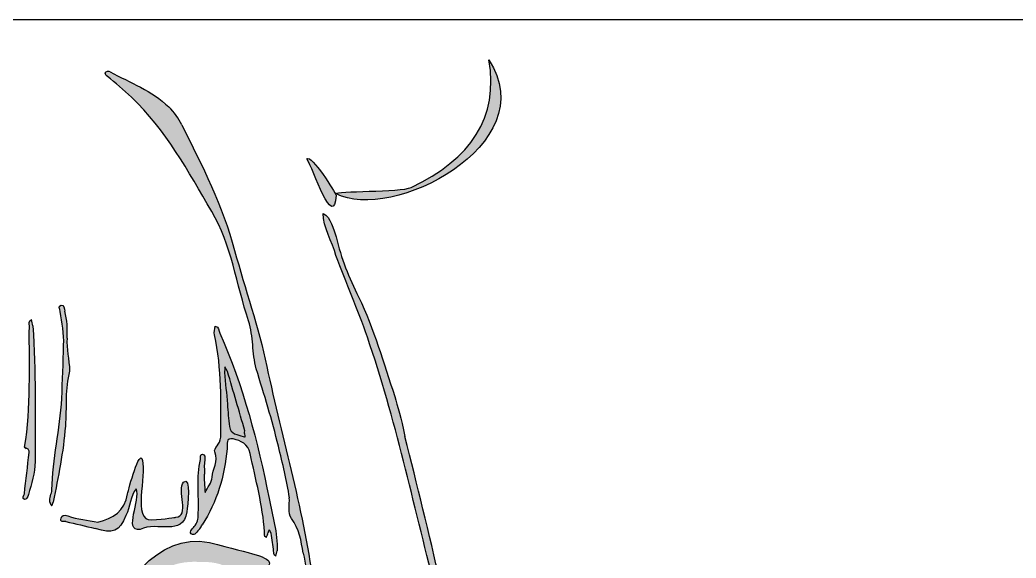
# Model space of a CAD drawing. Extents: x 0 to 482, y -61 to 277.
# Drawn here: x 372.8 to 424.8, y 248.9 to 277 of the extents above; entities that cross this region are included whole.
import ezdxf

# ---------------------------------------------------------------- set-up
doc = ezdxf.new("R2010")
doc.units = 0
doc.layers.add('weight - ina 2', color=7, linetype='CONTINUOUS', lineweight=25, true_color=0x000000)

msp = doc.modelspace()

# ---------------------------------------------------------------- hatches: boundary and pattern name
at = {"layer": 'weight - ina 2', "true_color": 0x0000ff}
h = msp.add_hatch(color=5, dxfattribs=at)
edge = h.paths.add_edge_path()
edge.add_spline(control_points=[(397.29239210666657, 274.8928356431566), (400.1796744533333, 270.43197249649), (392.1532202666666, 266.3716571898232), (389.31719850666656, 267.89397740315667)], knot_values=[0, 0, 0, 0, 1, 1, 1, 1], degree=3, periodic=0)
edge.add_spline(control_points=[(389.31719850666656, 267.89397740315667), (389.24328789333333, 268.05491180315664), (392.68847615999994, 267.96788801649), (393.2380373333333, 268.22180673649)], knot_values=[0, 0, 0, 0, 1, 1, 1, 1], degree=3, periodic=0)
edge.add_spline(control_points=[(393.2380373333333, 268.22180673649), (396.35062783999996, 269.70597953648996), (397.82049536, 271.8732294564899), (397.29239210666657, 274.8928356431566)], knot_values=[0, 0, 0, 0, 1, 1, 1, 1], degree=3, periodic=0)
h = msp.add_hatch(color=5, dxfattribs=at)
edge = h.paths.add_edge_path()
edge.add_spline(control_points=[(385.70034688, 258.8792667898233), (386.5002504533333, 254.98823062982333), (387.69235711999994, 251.1794498298233), (388.15489450666666, 247.21807937648998)], knot_values=[0, 0, 0, 0, 1, 1, 1, 1], degree=3, periodic=0)
edge.add_arc((442.8849351792217, 255.22785489139594), 55.313053213673875, 188.32616409664723, 189.78544867699335)
edge.add_spline(control_points=[(388.3766263466666, 245.82689089648997), (388.3921237333334, 245.72079340315662), (388.41119744, 245.5932379898233), (388.29437098666665, 245.51217473648995)], knot_values=[0, 0, 0, 0, 1, 1, 1, 1], degree=3, periodic=0)
edge.add_arc((389.65326779273596, 246.18604149984992), 1.5168048471397355, 195.69855298746828, 206.3764690633737, ccw=False)
edge.add_arc((1408.604137589961, 427.06467825637765), 1036.390140377522, 189.88597193226678, 190.0742095259803, ccw=False)
edge.add_spline(control_points=[(387.60294912, 249.12902636315664), (387.4920831999999, 249.76322710982328), (387.38836992, 250.3890831098233), (386.9890141866666, 250.93864428315663)], knot_values=[0, 0, 0, 0, 1, 1, 1, 1], degree=3, periodic=0)
edge.add_spline(control_points=[(386.9890141866666, 250.93864428315663), (386.76966656, 251.2402472698233), (386.8924535466667, 251.65033196315665), (386.87337984, 252.01511660315663)], knot_values=[0, 0, 0, 0, 1, 1, 1, 1], degree=3, periodic=0)
edge.add_line((386.87337984, 252.01511660315663), (386.87457194666666, 252.01511660315663))
edge.add_spline(control_points=[(386.87457194666666, 252.01511660315663), (386.7505928533333, 252.92588609648996), (386.51813205333326, 253.81400556315663), (386.30355285333326, 254.70808556315666)], knot_values=[0, 0, 0, 0, 1, 1, 1, 1], degree=3, periodic=0)
edge.add_spline(control_points=[(386.30355285333326, 254.70808556315666), (385.97572352, 256.0754319098233), (385.54894933333327, 257.4117834831567), (385.14959359999995, 258.7576719098233)], knot_values=[0, 0, 0, 0, 1, 1, 1, 1], degree=3, periodic=0)
edge.add_spline(control_points=[(385.14959359999995, 258.7576719098233), (384.9123643733333, 259.55757548315665), (385.01607765333335, 260.4385423098233), (384.74546943999997, 261.24917484315665)], knot_values=[0, 0, 0, 0, 1, 1, 1, 1], degree=3, periodic=0)
edge.add_spline(control_points=[(384.74546943999997, 261.24917484315665), (384.11007658666665, 263.16131393648993), (383.85854208, 265.21889004315665), (382.82260138666663, 266.97367105648993)], knot_values=[0, 0, 0, 0, 1, 1, 1, 1], degree=3, periodic=0)
edge.add_spline(control_points=[(382.82260138666663, 266.97367105648993), (381.58638677333323, 269.06820246982335), (380.4288512, 271.2378366031566), (378.62638591999996, 272.94016492315666)], knot_values=[0, 0, 0, 0, 1, 1, 1, 1], degree=3, periodic=0)
edge.add_arc((358.8621751581638, 251.39985642360207), 29.23369489637361, 47.46220645033368, 50.70902710961618)
edge.add_spline(control_points=[(377.37467391999996, 274.0249819898233), (377.29003434666663, 274.09650838982327), (377.2161237333333, 274.16207425649), (377.30433962666666, 274.25386646982327)], knot_values=[0, 0, 0, 0, 1, 1, 1, 1], degree=3, periodic=0)
edge.add_arc((377.41157090801323, 274.0516105517186), 0.2289235770025273, 64.04404847333478, 117.93147232594603, ccw=False)
edge.add_spline(control_points=[(377.5117661866666, 274.2574427898233), (378.5679726933332, 273.70192108315666), (379.69570559999994, 273.27633900315664), (380.58620928000005, 272.4251748431567)], knot_values=[0, 0, 0, 0, 1, 1, 1, 1], degree=3, periodic=0)
edge.add_arc((378.29461123830345, 270.0634027356246), 3.290803712259917, 25.609318804768634, 45.863970182800585, ccw=False)
edge.add_spline(control_points=[(381.2621337599999, 271.48579478982333), (382.3231086933333, 269.3614607098233), (383.39600469333334, 267.2442792698233), (384.01828437333324, 264.9327844431566)], knot_values=[0, 0, 0, 0, 1, 1, 1, 1], degree=3, periodic=0)
edge.add_spline(control_points=[(384.01828437333324, 264.9327844431566), (384.56307711999995, 262.9097794298233), (385.27834111999994, 260.92611393648997), (385.70034688, 258.8792667898233)], knot_values=[0, 0, 0, 0, 1, 1, 1, 1], degree=3, periodic=0)
h = msp.add_hatch(color=5, dxfattribs=at)
edge = h.paths.add_edge_path()
edge.add_spline(control_points=[(387.78414933333323, 269.71790060315664), (388.0344917333333, 269.96585878982324), (389.2814353066666, 267.9404695631566), (389.31719850666656, 267.81768257649)], knot_values=[0, 0, 0, 0, 1, 1, 1, 1], degree=3, periodic=0)
edge.add_spline(control_points=[(389.31719850666656, 267.81768257649), (389.19083520000004, 265.90435137648996), (388.12151551999995, 269.21483158982335), (387.78414933333323, 269.71790060315664)], knot_values=[0, 0, 0, 0, 1, 1, 1, 1], degree=3, periodic=0)
h = msp.add_hatch(color=5, dxfattribs=at)
edge = h.paths.add_edge_path()
edge.add_spline(control_points=[(395.9119325866667, 238.09250284315664), (395.7068902399999, 238.9055195898233), (395.5149610666666, 239.74714689649), (395.53522688, 240.6042715898233)], knot_values=[0, 0, 0, 0, 1, 1, 1, 1], degree=3, periodic=0)
edge.add_spline(control_points=[(395.53522688, 240.6042715898233), (395.5399953066667, 240.8045455098233), (395.4112477866666, 241.12522220315665), (395.62463488000003, 241.17409857649)], knot_values=[0, 0, 0, 0, 1, 1, 1, 1], degree=3, periodic=0)
edge.add_spline(control_points=[(395.62463488000003, 241.17409857649), (395.7974903466666, 241.21463020315664), (395.8165640533334, 240.8927614031566), (395.8427904, 240.69844801648995)], knot_values=[0, 0, 0, 0, 1, 1, 1, 1], degree=3, periodic=0)
edge.add_spline(control_points=[(395.8427904, 240.69844801648995), (395.84994304, 240.6436111098233), (395.93100629333327, 240.59950316315664), (395.97869056, 240.5506267898233)], knot_values=[0, 0, 0, 0, 1, 1, 1, 1], degree=3, periodic=0)
edge.add_arc((395.03965544493815, 240.63765057648993), 0.9430588988844038, 354.705315567854, 5.294684432146719)
edge.add_spline(control_points=[(395.97869056, 240.72467436315662), (395.74026922666667, 242.00499692315663), (395.7009297066666, 243.33061953649), (395.27177130666666, 244.56564204315663)], knot_values=[0, 0, 0, 0, 1, 1, 1, 1], degree=3, periodic=0)
edge.add_spline(control_points=[(395.27177130666666, 244.56564204315663), (394.9081787733333, 245.61231169648997), (394.96539989333337, 246.36333889648995), (394.48498090666664, 247.37424534982327)], knot_values=[0, 0, 0, 0, 1, 1, 1, 1], degree=3, periodic=0)
edge.add_spline(control_points=[(394.48498090666664, 247.37424534982327), (393.32029269333333, 251.7230504698233), (392.4285969066666, 256.1505346298233), (390.94680832, 260.4087396431566)], knot_values=[0, 0, 0, 0, 1, 1, 1, 1], degree=3, periodic=0)
edge.add_spline(control_points=[(390.94680832, 260.4087396431566), (390.45208405333335, 261.84761238982327), (389.84530176, 263.24714561648995), (389.30527744, 264.67052097649)], knot_values=[0, 0, 0, 0, 1, 1, 1, 1], degree=3, periodic=0)
edge.add_spline(control_points=[(389.30527744, 264.67052097649), (389.12288512, 265.3714796964899), (388.6245845333333, 266.1844964431566), (388.6424661333333, 266.85565249649)], knot_values=[0, 0, 0, 0, 1, 1, 1, 1], degree=3, periodic=0)
edge.add_spline(control_points=[(388.6424661333333, 266.85565249649), (389.0453981866667, 266.6994865231566), (389.1729536, 266.0164094031566), (389.32077482666665, 265.6385115898233)], knot_values=[0, 0, 0, 0, 1, 1, 1, 1], degree=3, periodic=0)
edge.add_spline(control_points=[(389.32077482666665, 265.6385115898233), (389.56396458666666, 264.5358129231566), (390.0038519466666, 263.5058327631566), (390.49023146666667, 262.5032710564899)], knot_values=[0, 0, 0, 0, 1, 1, 1, 1], degree=3, periodic=0)
edge.add_spline(control_points=[(390.49023146666667, 262.5032710564899), (391.2996718933333, 260.8355138298233), (391.7884356266666, 259.05331436315663), (392.38091263999996, 257.31045441648996)], knot_values=[0, 0, 0, 0, 1, 1, 1, 1], degree=3, periodic=0)
edge.add_spline(control_points=[(392.38091263999996, 257.31045441648996), (392.5191970133333, 256.7966564431566), (392.70317347274494, 256.2096723953608), (392.910238784576, 255.2157588985719)], knot_values=[0, 0, 0, 0, 1, 1, 1, 1], degree=3, periodic=0)
edge.add_arc((25.34112698882649, 162.1956769734533), 379.15667947126025, 13.01961747378482, 14.201581847140517, ccw=False)
edge.add_spline(control_points=[(394.7508206933333, 247.6138587898233), (395.54237952, 244.42378134982332), (396.44003583999995, 241.49715948315665), (396.78574677333336, 238.21052140315663)], knot_values=[0, 0, 0, 0, 1, 1, 1, 1], degree=3, periodic=0)
edge.add_arc((446.1627762680336, 244.38170275408956), 49.761174835273025, 187.12393399493416, 189.65486055971547)
edge.add_line((397.1064234666666, 236.03611884315663), (396.2719488, 236.03611884315663))
edge.add_spline(control_points=[(396.2719488, 236.03611884315663), (396.0120695466667, 236.6941617231566), (396.0847880533332, 237.40942572315663), (395.9119325866667, 238.09250284315664)], knot_values=[0, 0, 0, 0, 1, 1, 1, 1], degree=3, periodic=0)
h = msp.add_hatch(color=5, dxfattribs=at)
edge = h.paths.add_edge_path()
edge.add_arc((370.8503372903393, 260.7149870361588), 4.431524883968703, 355.31084687339774, 13.67912961543044, ccw=False)
edge.add_spline(control_points=[(375.2670293333333, 260.35271062982326), (375.22053717333324, 259.7936126031566), (375.38862421333323, 259.2547803898233), (375.39935317333334, 258.62296385648995)], knot_values=[0, 0, 0, 0, 1, 1, 1, 1], degree=3, periodic=0)
edge.add_line((375.39935317333334, 258.62296385648995), (375.3993531733332, 258.6241559631567))
edge.add_spline(control_points=[(375.3993531733332, 258.6241559631567), (375.1442423466666, 257.73603649649), (375.2586845866666, 256.73943532315667), (375.18238976, 255.75952364315665)], knot_values=[0, 0, 0, 0, 1, 1, 1, 1], degree=3, periodic=0)
edge.add_spline(control_points=[(375.18238976, 255.75952364315665), (375.0774843733333, 254.41363521648998), (374.80329983999997, 253.10947052315663), (374.55057322666664, 251.7945768698233)], knot_values=[0, 0, 0, 0, 1, 1, 1, 1], degree=3, periodic=0)
edge.add_arc((373.6992973066669, 252.05974609648985), 0.8916195437192992, 328.2623284155319, 342.698386208087, ccw=False)
edge.add_arc((375.5527294913479, 252.13738919185244), 1.2239987160697428, 196.26472398182094, 206.52704593235018, ccw=False)
edge.add_spline(control_points=[(374.37771775999994, 251.7945768698233), (374.3359940266666, 252.01750081648996), (374.46950997333334, 252.22254316315662), (374.47427839999995, 252.42996972315663)], knot_values=[0, 0, 0, 0, 1, 1, 1, 1], degree=3, periodic=0)
edge.add_spline(control_points=[(374.47427839999995, 252.42996972315663), (374.51123370666664, 254.03335318982332), (374.91058944, 255.59501292315665), (374.9940369066666, 257.1983963898233)], knot_values=[0, 0, 0, 0, 1, 1, 1, 1], degree=3, periodic=0)
edge.add_arc((63.59395378038465, 269.5275747899522), 311.644060445691, 357.7326880971208, 358.2447646124543)
edge.add_spline(control_points=[(375.09178965333325, 259.98196545648995), (375.1168238933333, 260.5804030031566), (375.01072639999995, 261.1609589498233), (374.91297365333327, 261.7427070031566)], knot_values=[0, 0, 0, 0, 1, 1, 1, 1], degree=3, periodic=0)
edge.add_spline(control_points=[(374.91297365333327, 261.7427070031566), (374.8915157333332, 261.8726466298233), (374.78303402666666, 262.0478863098233), (374.96185002666664, 262.0776889764899)], knot_values=[0, 0, 0, 0, 1, 1, 1, 1], degree=3, periodic=0)
edge.add_spline(control_points=[(374.96185002666664, 262.0776889764899), (375.11086335999994, 262.10272321648995), (375.1215923199999, 261.90125718982335), (375.15616341333333, 261.76297281648993)], knot_values=[0, 0, 0, 0, 1, 1, 1, 1], degree=3, periodic=0)
h = msp.add_hatch(color=5, dxfattribs=at)
edge = h.paths.add_edge_path()
edge.add_line((373.05328725333334, 254.66397761648997), (373.05328725333334, 254.66278550982327))
edge.add_spline(control_points=[(373.05328725333334, 254.66278550982327), (373.4001902933332, 256.7608932431566), (373.27978751999996, 258.8780746831567), (373.3024375466666, 260.9892955898233)], knot_values=[0, 0, 0, 0, 1, 1, 1, 1], degree=3, periodic=0)
edge.add_spline(control_points=[(373.3024375466666, 260.9892955898233), (373.3036296533333, 261.10492993648995), (373.23925589333334, 261.2575195898233), (373.40972714666657, 261.3266617764899)], knot_values=[0, 0, 0, 0, 1, 1, 1, 1], degree=3, periodic=0)
edge.add_arc((370.9484436854084, 260.627288212818), 2.558718362428082, 8.160460577295623, 15.862496195436393, ccw=False)
edge.add_spline(control_points=[(373.4812535466666, 260.99048769649), (373.64099584, 258.63011649648996), (373.6064247466666, 256.26616897648995), (373.59807999999987, 253.90341356315668)], knot_values=[0, 0, 0, 0, 1, 1, 1, 1], degree=3, periodic=0)
edge.add_spline(control_points=[(373.59807999999987, 253.90341356315668), (373.5956957866666, 253.31332076315664), (373.4121113599999, 252.74826220315663), (373.24998485333333, 252.1843957498233)], knot_values=[0, 0, 0, 0, 1, 1, 1, 1], degree=3, periodic=0)
edge.add_spline(control_points=[(373.24998485333333, 252.1843957498233), (373.21422165333325, 252.06041665648996), (373.15342421333327, 251.90425068315662), (373.0485188266666, 251.93524545648995)], knot_values=[0, 0, 0, 0, 1, 1, 1, 1], degree=3, periodic=0)
edge.add_spline(control_points=[(373.0485188266666, 251.93524545648995), (372.8852002133333, 251.98292972315664), (373.02706090666663, 252.12479041648996), (373.0389819733333, 252.22731158982327)], knot_values=[0, 0, 0, 0, 1, 1, 1, 1], degree=3, periodic=0)
edge.add_arc((-66.72717223639432, 304.82949061678954), 442.9009591622025, 353.1790310522827, 353.4600715322301)
edge.add_arc((373.1273910419597, 254.42381421750565), 0.1688338992687377, 346.7176558794739, 87.23259199291243)
edge.add_line((373.13554261333326, 254.59245121648996), (373.05328725333334, 254.66397761648997))
h = msp.add_hatch(color=5, dxfattribs=at)
edge = h.paths.add_edge_path()
edge.add_arc((456.281356622199, 257.9982885257284), 74.02466441626215, 183.85795326191354, 184.42042524953925)
edge.add_spline(control_points=[(382.47689045333334, 252.29287745648998), (382.6044458666666, 252.55752513648997), (382.8261777066666, 252.8174043898233), (382.8369066666666, 253.0856283898233)], knot_values=[0, 0, 0, 0, 1, 1, 1, 1], degree=3, periodic=0)
edge.add_spline(control_points=[(382.8369066666666, 253.0856283898233), (382.8547882666666, 253.52789996315664), (383.20884394666666, 253.91295041649), (382.98472789333334, 254.4124431098233)], knot_values=[0, 0, 0, 0, 1, 1, 1, 1], degree=3, periodic=0)
edge.add_spline(control_points=[(382.98472789333334, 254.4124431098233), (382.89531989333335, 254.6127170298233), (383.2815624533333, 254.79153302982328), (383.2887150933333, 255.18850454982328)], knot_values=[0, 0, 0, 0, 1, 1, 1, 1], degree=3, periodic=0)
edge.add_spline(control_points=[(383.2887150933333, 255.18850454982328), (383.3173256533333, 256.97785665648996), (383.3542809599999, 258.75647980315665), (382.9668462933333, 260.51841345648995)], knot_values=[0, 0, 0, 0, 1, 1, 1, 1], degree=3, periodic=0)
edge.add_spline(control_points=[(382.9668462933333, 260.51841345648995), (382.9346594133333, 260.6638504698233), (382.9918805333333, 260.8283611898233), (383.00857002666663, 260.98333505649)], knot_values=[0, 0, 0, 0, 1, 1, 1, 1], degree=3, periodic=0)
edge.add_spline(control_points=[(383.00857002666663, 260.98333505649), (383.2040755199999, 260.9392271098233), (383.1850018133333, 260.7449137231567), (383.23983871999997, 260.6197425231566)], knot_values=[0, 0, 0, 0, 1, 1, 1, 1], degree=3, periodic=0)
edge.add_spline(control_points=[(383.23983871999997, 260.6197425231566), (384.47128490666665, 257.85047873648995), (385.2294647466666, 254.93339372315666), (385.8195575466666, 251.97458497648995)], knot_values=[0, 0, 0, 0, 1, 1, 1, 1], degree=3, periodic=0)
edge.add_spline(control_points=[(385.8195575466666, 251.97458497648995), (385.9983735466667, 251.0793128698233), (386.2606370133333, 250.1816565498233), (386.23441066666663, 249.25062124315662)], knot_values=[0, 0, 0, 0, 1, 1, 1, 1], degree=3, periodic=0)
edge.add_arc((384.9726193525149, 249.42357716450036), 1.273589836327377, 339.15955254845505, 352.195007495134, ccw=False)
edge.add_spline(control_points=[(386.16288426666654, 248.97047617648997), (386.05559466666665, 249.02412097648997), (386.06632362666664, 249.1266421498233), (386.05440255999997, 249.22320278982332)], knot_values=[0, 0, 0, 0, 1, 1, 1, 1], degree=3, periodic=0)
edge.add_arc((359.3642957711878, 246.00680089499832), 26.883211146498653, 6.87152931152779, 8.874815347776694)
edge.add_arc((385.3383729647642, 249.9400300880086), 0.6251282322778476, 20.039171767906097, 40.517946402140346)
edge.add_arc((389.1121064888692, 249.1018257298669), 3.525414958307857, 159.33133841560473, 161.8377306724745)
edge.add_arc((383.5450396227957, 250.74987318467223), 2.284286118687568, 339.5130815298704, 346.08983602999956, ccw=False)
edge.add_spline(control_points=[(385.6848494933333, 249.95038785648998), (385.51318613333325, 249.98376684315662), (385.58709674666665, 250.1315880698233), (385.5811362133333, 250.23053292315663)], knot_values=[0, 0, 0, 0, 1, 1, 1, 1], degree=3, periodic=0)
edge.add_spline(control_points=[(385.5811362133333, 250.23053292315663), (385.48576768, 251.6264898298233), (385.1138303999999, 252.97118614982332), (384.8277248, 254.33137985649)], knot_values=[0, 0, 0, 0, 1, 1, 1, 1], degree=3, periodic=0)
edge.add_spline(control_points=[(384.8277248, 254.33137985649), (384.7216273066666, 254.83683308315665), (384.32703999999995, 254.9906148431566), (383.9467579733333, 255.08717548315664)], knot_values=[0, 0, 0, 0, 1, 1, 1, 1], degree=3, periodic=0)
edge.add_spline(control_points=[(383.9467579733333, 255.08717548315664), (383.5402496, 255.18969665648996), (383.6391944533333, 254.79630145648994), (383.6213128533333, 254.5769538298233)], knot_values=[0, 0, 0, 0, 1, 1, 1, 1], degree=3, periodic=0)
edge.add_spline(control_points=[(383.6213128533333, 254.5769538298233), (383.50448639999996, 253.14523372315662), (383.09440170666664, 251.8124584698233), (382.3207244799999, 250.5965096698233)], knot_values=[0, 0, 0, 0, 1, 1, 1, 1], degree=3, periodic=0)
edge.add_arc((381.6601059942633, 250.8726094530158), 0.7159943253797242, 318.54728380577143, 337.3179329877062, ccw=False)
edge.add_spline(control_points=[(382.19674538666663, 250.39861996315662), (382.05250047999994, 250.29133036315662), (381.9571319466666, 249.9813826298233), (381.7473211733334, 250.14231702982332)], knot_values=[0, 0, 0, 0, 1, 1, 1, 1], degree=3, periodic=0)
edge.add_spline(control_points=[(381.7473211733334, 250.14231702982332), (381.63526314666666, 250.2281487098233), (381.85461077333326, 250.45226476315665), (381.95236352, 250.5678991098233)], knot_values=[0, 0, 0, 0, 1, 1, 1, 1], degree=3, periodic=0)
edge.add_spline(control_points=[(381.95236352, 250.5678991098233), (382.1299874133333, 250.77770988315663), (382.1109137066666, 251.00182593648995), (382.12045056, 251.2366709498233)], knot_values=[0, 0, 0, 0, 1, 1, 1, 1], degree=3, periodic=0)
edge.add_spline(control_points=[(382.12045056, 251.2366709498233), (382.1550216533333, 252.16293782982328), (382.0215057066667, 253.0963573498233), (382.23966122666667, 254.01427948315666)], knot_values=[0, 0, 0, 0, 1, 1, 1, 1], degree=3, periodic=0)
edge.add_spline(control_points=[(382.23966122666667, 254.01427948315666), (382.26350335999996, 254.11560854982332), (382.1884006399999, 254.3051535098233), (382.3386060799999, 254.29323244315665)], knot_values=[0, 0, 0, 0, 1, 1, 1, 1], degree=3, periodic=0)
edge.add_spline(control_points=[(382.3386060799999, 254.29323244315665), (382.47331413333336, 254.28250348315666), (382.4840430933333, 254.12395329648996), (382.4554325333333, 253.96540310982334)], knot_values=[0, 0, 0, 0, 1, 1, 1, 1], degree=3, periodic=0)
edge.add_spline(control_points=[(382.4554325333333, 253.96540310982334), (382.4149009066666, 253.73413441649), (382.44470357333336, 253.49213676315662), (382.44470357333336, 253.2537154298233)], knot_values=[0, 0, 0, 0, 1, 1, 1, 1], degree=3, periodic=0)
edge.add_line((382.44470357333336, 253.2537154298233), (382.4232456533333, 253.2537154298233))
edge.add_line((382.4232456533333, 253.2537154298233), (382.42443775999993, 253.25609964315663))
edge.add_arc((386.39723256889073, 253.13688897648996), 3.9745829688907666, 178.28125551271128, 181.71874448728872)
h = msp.add_hatch(color=5, dxfattribs=at)
edge = h.paths.add_edge_path()
edge.add_spline(control_points=[(378.3378961066667, 251.0900418298233), (378.01841152, 250.26391190982332), (377.6488584533333, 250.11251436315663), (376.74404949333325, 250.41888577648996)], knot_values=[0, 0, 0, 0, 1, 1, 1, 1], degree=3, periodic=0)
edge.add_arc((401.0658974905364, 358.57415687663024), 110.85628063733644, 256.5095818005628, 257.3262160192521, ccw=False)
edge.add_spline(control_points=[(375.20503978666665, 250.77651777648998), (375.10251861333325, 250.80155201648998), (374.8688657066666, 250.71214401648996), (374.96065791999996, 250.95771798982332)], knot_values=[0, 0, 0, 0, 1, 1, 1, 1], degree=3, periodic=0)
edge.add_spline(control_points=[(374.96065791999996, 250.95771798982332), (375.0059579733333, 251.0793128698233), (375.0822528, 251.14964716315666), (375.31232938666665, 251.0650075898233)], knot_values=[0, 0, 0, 0, 1, 1, 1, 1], degree=3, periodic=0)
edge.add_spline(control_points=[(375.31232938666665, 251.0650075898233), (375.80705365333324, 250.88499948315663), (376.35423061333324, 250.84565996315663), (376.87994965333326, 250.74790721648995)], knot_values=[0, 0, 0, 0, 1, 1, 1, 1], degree=3, periodic=0)
edge.add_spline(control_points=[(376.87994965333326, 250.74790721648995), (377.67866111999996, 250.9434127098233), (378.27471445333333, 251.29985260315664), (378.4284962133333, 252.22492737648997)], knot_values=[0, 0, 0, 0, 1, 1, 1, 1], degree=3, periodic=0)
edge.add_spline(control_points=[(378.4284962133333, 252.22492737648997), (378.48810154666654, 252.48719084315664), (379.0615048533333, 254.62463809648995), (379.1997892266666, 253.97136364315662)], knot_values=[0, 0, 0, 0, 1, 1, 1, 1], degree=3, periodic=0)
edge.add_spline(control_points=[(379.1997892266666, 253.97136364315662), (379.44178687999994, 253.20245484315663), (378.65142016, 250.79439937648996), (379.6837845333333, 250.85877313648996)], knot_values=[0, 0, 0, 0, 1, 1, 1, 1], degree=3, periodic=0)
edge.add_spline(control_points=[(379.6837845333333, 250.85877313648996), (380.4, 250.89999999999998), (380.94384128, 250.99944172315662), (380.94384128, 250.99944172315662)], knot_values=[0, 0, 0, 0, 1, 1, 1, 1], degree=3, periodic=0)
edge.add_spline(control_points=[(380.94384128, 250.99944172315662), (381.69963690666657, 251.0137470031566), (380.99867818666667, 252.44904342982332), (381.3503496533333, 252.83767020315665)], knot_values=[0, 0, 0, 0, 1, 1, 1, 1], degree=3, periodic=0)
edge.add_spline(control_points=[(381.3503496533333, 252.83767020315665), (381.7461290666666, 253.1857653498233), (381.57923413333333, 251.57880556315664), (381.5220130133333, 251.28673942982329)], knot_values=[0, 0, 0, 0, 1, 1, 1, 1], degree=3, periodic=0)
edge.add_spline(control_points=[(381.5220130133333, 251.28673942982329), (381.3110101333333, 249.9635010298233), (379.97942698666657, 250.8110888698233), (379.09130752, 250.35808833648997)], knot_values=[0, 0, 0, 0, 1, 1, 1, 1], degree=3, periodic=0)
edge.add_spline(control_points=[(379.09130752, 250.35808833648997), (378.1745774933333, 250.2460303098233), (379.16283392, 251.90901910982328), (378.86957568, 252.48003820315662)], knot_values=[0, 0, 0, 0, 1, 1, 1, 1], degree=3, periodic=0)
edge.add_spline(control_points=[(378.86957568, 252.48003820315662), (378.5787016533333, 252.13909569649), (378.57393322666655, 251.5192002298233), (378.3378961066667, 251.0900418298233)], knot_values=[0, 0, 0, 0, 1, 1, 1, 1], degree=3, periodic=0)
h = msp.add_hatch(color=5, dxfattribs=at)
edge = h.paths.add_edge_path()
edge.add_spline(control_points=[(379.16283392, 247.2490741498233), (378.37485141333326, 245.79828033648997), (379.91386112, 246.1475675898233), (380.0294954666666, 247.3313295098233)], knot_values=[0, 0, 0, 0, 1, 1, 1, 1], degree=3, periodic=0)
edge.add_spline(control_points=[(380.0294954666666, 247.3313295098233), (380.04260863999997, 247.42550593648997), (380.0116138666666, 247.69492204315662), (380.2524194133333, 247.66392726982332)], knot_values=[0, 0, 0, 0, 1, 1, 1, 1], degree=3, periodic=0)
edge.add_spline(control_points=[(380.2524194133333, 247.66392726982332), (381.1608046933333, 247.65200620315665), (380.36566954666665, 246.38241260315667), (379.79107413333327, 246.21432556315662)], knot_values=[0, 0, 0, 0, 1, 1, 1, 1], degree=3, periodic=0)
edge.add_spline(control_points=[(379.79107413333327, 246.21432556315662), (379.31661568000004, 246.05935169648995), (379.7183556266666, 245.54436161648997), (379.66709504, 245.19507436315664)], knot_values=[0, 0, 0, 0, 1, 1, 1, 1], degree=3, periodic=0)
edge.add_spline(control_points=[(379.66709504, 245.19507436315664), (379.60629759999995, 244.7706843898233), (379.5359633066666, 244.48457878982333), (379.2009813333333, 244.06495724315664)], knot_values=[0, 0, 0, 0, 1, 1, 1, 1], degree=3, periodic=0)
edge.add_spline(control_points=[(379.2009813333333, 244.06495724315664), (378.7777834666666, 243.53327766982332), (378.49406207999994, 244.01846508315663), (378.4535304533333, 244.55014465648995)], knot_values=[0, 0, 0, 0, 1, 1, 1, 1], degree=3, periodic=0)
edge.add_spline(control_points=[(378.4535304533333, 244.55014465648995), (378.38915669333323, 245.4108456698233), (379.01501269333323, 245.11520321648996), (378.9959389866666, 245.76966977648996)], knot_values=[0, 0, 0, 0, 1, 1, 1, 1], degree=3, periodic=0)
edge.add_spline(control_points=[(378.9959389866666, 245.76966977648996), (378.0446378666666, 246.63275500315663), (377.54872149333323, 244.0482677498233), (377.65362687999993, 243.34611692315661)], knot_values=[0, 0, 0, 0, 1, 1, 1, 1], degree=3, periodic=0)
edge.add_spline(control_points=[(377.65362687999993, 243.34611692315661), (379.3046946133333, 240.70202433648998), (376.1229619199999, 243.37949590982333), (377.11360256, 244.9208898298233)], knot_values=[0, 0, 0, 0, 1, 1, 1, 1], degree=3, periodic=0)
edge.add_spline(control_points=[(377.11360256, 244.9208898298233), (377.9957614933333, 247.29914262982328), (379.9329348266666, 250.2281487098233), (382.6998143999999, 249.68931649648997)], knot_values=[0, 0, 0, 0, 1, 1, 1, 1], degree=3, periodic=0)
edge.add_spline(control_points=[(382.6998143999999, 249.68931649648997), (387.3633356799999, 248.4614466298233), (385.96618666666666, 249.08253420315663), (383.97656064, 246.4372495098233)], knot_values=[0, 0, 0, 0, 1, 1, 1, 1], degree=3, periodic=0)
edge.add_spline(control_points=[(383.97656064, 246.4372495098233), (384.38426111999996, 247.89996438982328), (383.94556586666664, 248.7141732431566), (382.1943611733333, 248.66648897648997)], knot_values=[0, 0, 0, 0, 1, 1, 1, 1], degree=3, periodic=0)
edge.add_spline(control_points=[(382.1943611733333, 248.66648897648997), (380.6638997026566, 248.76412801645046), (379.60033706666667, 248.00486977648998), (379.16283392, 247.2490741498233)], knot_values=[0, 0, 0, 0, 1, 1, 1, 1], degree=3, periodic=0)

# ---------------------------------------------------------------- linework, layer by layer
at = {"layer": 'weight - ina 2'}
msp.add_line((479.88830559006, 276.9729933477878), (244.38829948654404, 276.9729933477878), dxfattribs=at)
at = {"layer": 'weight - ina 2', "color": 5, "true_color": 0x0000ff}
for p, q in [((373.0520951466666, 254.66397761648997), (373.13435050666664, 254.59245121648996)), ((373.13554261333326, 254.59245121648996), (373.05328725333334, 254.66397761648997))]:
    msp.add_line(p, q, dxfattribs=at)
at = {"layer": 'weight - ina 2', "color": 5, "true_color": 0x0000ff, "flags": 128}
for points in [[(375.39935317333334, 258.62296385648995), (375.3993531733332, 258.6241559631567)], [(384.55115605333333, 255.5091812431566), (384.5499639466666, 255.5103733498233)], [(373.05328725333334, 254.66397761648997), (373.05328725333334, 254.66278550982327)], [(382.44470357333336, 253.2537154298233), (382.4232456533333, 253.2537154298233), (382.42443775999993, 253.25609964315663)], [(386.87337984, 252.01511660315663), (386.87457194666666, 252.01511660315663)], [(376.87994965333326, 250.74790721648995), (376.87994965333326, 250.74790721648995)]]:
    msp.add_lwpolyline(points, dxfattribs=at)
at = {"layer": 'weight - ina 2', "color": 5, "true_color": 0x0000ff}
for centre, radius, start, end in [((377.41157090801323, 274.0516105517186), 0.2289235770025273, 64.04404847333478, 117.93147232594602), ((358.8621751581638, 251.39985642360207), 29.23369489637361, 47.46220645033368, 50.70902710961618), ((378.29461123830345, 270.0634027356246), 3.290803712259917, 25.609318804768634, 45.86397018280061), ((370.8503372903393, 260.7149870361588), 4.431524883968703, 355.31084687339774, 13.679129615430409), ((370.9484436854084, 260.627288212818), 2.558718362428082, 8.160460577295614, 15.862496195436412), ((63.59395378038465, 269.5275747899522), 311.644060445691, 357.7326880971208, 358.2447646124543), ((392.04731317930214, 258.538139841674), 8.551188174529704, 177.85761294710545, 179.88693900117144), ((382.5469515555553, 258.1384966742676), 1.1957101499892921, 23.154211772118003, 36.9829538716083), ((-198.18541702682222, 87.23614236158082), 606.5449208863278, 16.106925349305456, 16.411790979658544), ((400.7417504023223, 257.8119325378853), 17.12043742680346, 183.0241411530721, 186.96559093973852), ((25.34112698882649, 162.1956769734533), 379.15667947126025, 13.019617473784846, 14.201581847140504), ((-66.72717223639432, 304.82949061678954), 442.9009591622025, 353.1790310522827, 353.4600715322301), ((373.1273910419597, 254.42381421750565), 0.1688338992687377, 346.7176558794739, 87.23259199291243), ((386.39723256889073, 253.13688897648996), 3.9745829688907666, 178.28125551271128, 181.71874448728872), ((456.281356622199, 257.9982885257284), 74.02466441626215, 183.85795326191354, 184.42042524953925), ((375.5527294913479, 252.13738919185244), 1.2239987160697428, 196.26472398182096, 206.52704593235018), ((373.6992973066669, 252.05974609648985), 0.8916195437192992, 328.2623284155319, 342.698386208087), ((401.0658974905364, 358.57415687663024), 110.85628063733644, 256.5095818005628, 257.3262160192521), ((381.6601059942633, 250.8726094530158), 0.7159943253797242, 318.5472838057715, 337.3179329877061), ((383.5450396227957, 250.74987318467223), 2.284286118687568, 339.5130815298704, 346.08983602999956), ((389.1121064888692, 249.1018257298669), 3.525414958307857, 159.33133841560473, 161.8377306724745), ((385.3383729647642, 249.9400300880086), 0.6251282322778476, 20.039171767906097, 40.517946402140346), ((359.3642957711878, 246.00680089499832), 26.883211146498653, 6.87152931152779, 8.874815347776694), ((384.9726193525149, 249.42357716450036), 1.273589836327377, 339.15955254845505, 352.195007495134), ((1408.604137589961, 427.06467825637765), 1036.390140377522, 189.88597193226676, 190.07420952598034)]:
    msp.add_arc(centre, radius, start, end, dxfattribs=at)
for points in [[(397.29239210666657, 274.8928356431566), (400.1796744533333, 270.43197249649), (392.1532202666666, 266.3716571898232), (389.31719850666656, 267.89397740315667)], [(393.2380373333333, 268.22180673649), (396.35062783999996, 269.70597953648996), (397.82049536, 271.8732294564899), (397.29239210666657, 274.8928356431566)], [(377.37467391999996, 274.0249819898233), (377.29003434666663, 274.09650838982327), (377.2161237333333, 274.16207425649), (377.30433962666666, 274.25386646982327)], [(377.5117661866666, 274.2574427898233), (378.5679726933332, 273.70192108315666), (379.69570559999994, 273.27633900315664), (380.58620928000005, 272.4251748431567)], [(382.82260138666663, 266.97367105648993), (381.58638677333323, 269.06820246982335), (380.4288512, 271.2378366031566), (378.62638591999996, 272.94016492315666)], [(381.2621337599999, 271.48579478982333), (382.3231086933333, 269.3614607098233), (383.39600469333334, 267.2442792698233), (384.01828437333324, 264.9327844431566)], [(387.78414933333323, 269.71790060315664), (388.0344917333333, 269.96585878982324), (389.2814353066666, 267.9404695631566), (389.31719850666656, 267.81768257649)], [(389.31719850666656, 267.81768257649), (389.19083520000004, 265.90435137648996), (388.12151551999995, 269.21483158982335), (387.78414933333323, 269.71790060315664)], [(389.31719850666656, 267.89397740315667), (389.24328789333333, 268.05491180315664), (392.68847615999994, 267.96788801649), (393.2380373333333, 268.22180673649)], [(384.74546943999997, 261.24917484315665), (384.11007658666665, 263.16131393648993), (383.85854208, 265.21889004315665), (382.82260138666663, 266.97367105648993)], [(389.30527744, 264.67052097649), (389.12288512, 265.3714796964899), (388.6245845333333, 266.1844964431566), (388.6424661333333, 266.85565249649)], [(388.6424661333333, 266.85565249649), (389.0453981866667, 266.6994865231566), (389.1729536, 266.0164094031566), (389.32077482666665, 265.6385115898233)], [(389.32077482666665, 265.6385115898233), (389.56396458666666, 264.5358129231566), (390.0038519466666, 263.5058327631566), (390.49023146666667, 262.5032710564899)], [(384.01828437333324, 264.9327844431566), (384.56307711999995, 262.9097794298233), (385.27834111999994, 260.92611393648997), (385.70034688, 258.8792667898233)], [(390.94680832, 260.4087396431566), (390.45208405333335, 261.84761238982327), (389.84530176, 263.24714561648995), (389.30527744, 264.67052097649)], [(390.49023146666667, 262.5032710564899), (391.2996718933333, 260.8355138298233), (391.7884356266666, 259.05331436315663), (392.38091263999996, 257.31045441648996)], [(374.91297365333327, 261.7427070031566), (374.8915157333332, 261.8726466298233), (374.78303402666666, 262.0478863098233), (374.96185002666664, 262.0776889764899)], [(375.09178965333325, 259.98196545648995), (375.1168238933333, 260.5804030031566), (375.01072639999995, 261.1609589498233), (374.91297365333327, 261.7427070031566)], [(374.96185002666664, 262.0776889764899), (375.11086335999994, 262.10272321648995), (375.1215923199999, 261.90125718982335), (375.15616341333333, 261.76297281648993)], [(373.3024375466666, 260.9892955898233), (373.3036296533333, 261.10492993648995), (373.23925589333334, 261.2575195898233), (373.40972714666657, 261.3266617764899)], [(385.14959359999995, 258.7576719098233), (384.9123643733333, 259.55757548315665), (385.01607765333335, 260.4385423098233), (384.74546943999997, 261.24917484315665)], [(373.05328725333334, 254.66278550982327), (373.4001902933332, 256.7608932431566), (373.27978751999996, 258.8780746831567), (373.3024375466666, 260.9892955898233)], [(373.4812535466666, 260.99048769649), (373.64099584, 258.63011649648996), (373.6064247466666, 256.26616897648995), (373.59807999999987, 253.90341356315668)], [(382.9668462933333, 260.51841345648995), (382.9346594133333, 260.6638504698233), (382.9918805333333, 260.8283611898233), (383.00857002666663, 260.98333505649)], [(383.00857002666663, 260.98333505649), (383.2040755199999, 260.9392271098233), (383.1850018133333, 260.7449137231567), (383.23983871999997, 260.6197425231566)], [(383.23983871999997, 260.6197425231566), (384.47128490666665, 257.85047873648995), (385.2294647466666, 254.93339372315666), (385.8195575466666, 251.97458497648995)], [(375.2670293333333, 260.35271062982326), (375.22053717333324, 259.7936126031566), (375.38862421333323, 259.2547803898233), (375.39935317333334, 258.62296385648995)], [(383.2887150933333, 255.18850454982328), (383.3173256533333, 256.97785665648996), (383.3542809599999, 258.75647980315665), (382.9668462933333, 260.51841345648995)], [(394.48498090666664, 247.37424534982327), (393.32029269333333, 251.7230504698233), (392.4285969066666, 256.1505346298233), (390.94680832, 260.4087396431566)], [(375.3993531733332, 258.6241559631567), (375.1442423466666, 257.73603649649), (375.2586845866666, 256.73943532315667), (375.18238976, 255.75952364315665)], [(383.49614165333327, 258.55501377649), (383.50329429333334, 258.00306838982334), (383.61535232, 257.4618519631566), (383.6451549866666, 256.90871446982334)], [(386.30355285333326, 254.70808556315666), (385.97572352, 256.0754319098233), (385.54894933333327, 257.4117834831567), (385.14959359999995, 258.7576719098233)], [(385.70034688, 258.8792667898233), (386.5002504533333, 254.98823062982333), (387.69235711999994, 251.1794498298233), (388.15489450666666, 247.21807937648998)], [(374.47427839999995, 252.42996972315663), (374.51123370666664, 254.03335318982332), (374.91058944, 255.59501292315665), (374.9940369066666, 257.1983963898233)], [(392.38091263999996, 257.31045441648996), (392.5191970133333, 256.7966564431566), (392.70317347274494, 256.2096723953608), (392.910238784576, 255.2157588985719)], [(375.18238976, 255.75952364315665), (375.0774843733333, 254.41363521648998), (374.80329983999997, 253.10947052315663), (374.55057322666664, 251.7945768698233)], [(383.7476761599999, 255.7356815098233), (383.79416832, 255.35063105648996), (384.18398719999993, 255.30056257649), (384.45578751999994, 255.21473089648995)], [(384.45578751999994, 255.21473089648995), (384.6977851733333, 255.1384360698233), (384.4796296533333, 255.36016790982328), (384.55115605333333, 255.5091812431566)], [(382.98472789333334, 254.4124431098233), (382.89531989333335, 254.6127170298233), (383.2815624533333, 254.79153302982328), (383.2887150933333, 255.18850454982328)], [(383.9467579733333, 255.08717548315664), (383.5402496, 255.18969665648996), (383.6391944533333, 254.79630145648994), (383.6213128533333, 254.5769538298233)], [(384.8277248, 254.33137985649), (384.7216273066666, 254.83683308315665), (384.32703999999995, 254.9906148431566), (383.9467579733333, 255.08717548315664)], [(378.4284962133333, 252.22492737648997), (378.48810154666654, 252.48719084315664), (379.0615048533333, 254.62463809648995), (379.1997892266666, 253.97136364315662)], [(382.23966122666667, 254.01427948315666), (382.26350335999996, 254.11560854982332), (382.1884006399999, 254.3051535098233), (382.3386060799999, 254.29323244315665)], [(383.6213128533333, 254.5769538298233), (383.50448639999996, 253.14523372315662), (383.09440170666664, 251.8124584698233), (382.3207244799999, 250.5965096698233)], [(382.8369066666666, 253.0856283898233), (382.8547882666666, 253.52789996315664), (383.20884394666666, 253.91295041649), (382.98472789333334, 254.4124431098233)], [(385.5811362133333, 250.23053292315663), (385.48576768, 251.6264898298233), (385.1138303999999, 252.97118614982332), (384.8277248, 254.33137985649)], [(386.87457194666666, 252.01511660315663), (386.7505928533333, 252.92588609648996), (386.51813205333326, 253.81400556315663), (386.30355285333326, 254.70808556315666)], [(373.59807999999987, 253.90341356315668), (373.5956957866666, 253.31332076315664), (373.4121113599999, 252.74826220315663), (373.24998485333333, 252.1843957498233)], [(379.1997892266666, 253.97136364315662), (379.44178687999994, 253.20245484315663), (378.65142016, 250.79439937648996), (379.6837845333333, 250.85877313648996)], [(382.12045056, 251.2366709498233), (382.1550216533333, 252.16293782982328), (382.0215057066667, 253.0963573498233), (382.23966122666667, 254.01427948315666)], [(382.3386060799999, 254.29323244315665), (382.47331413333336, 254.28250348315666), (382.4840430933333, 254.12395329648996), (382.4554325333333, 253.96540310982334)], [(382.4554325333333, 253.96540310982334), (382.4149009066666, 253.73413441649), (382.44470357333336, 253.49213676315662), (382.44470357333336, 253.2537154298233)], [(380.94384128, 250.99944172315662), (381.69963690666657, 251.0137470031566), (380.99867818666667, 252.44904342982332), (381.3503496533333, 252.83767020315665)], [(381.3503496533333, 252.83767020315665), (381.7461290666666, 253.1857653498233), (381.57923413333333, 251.57880556315664), (381.5220130133333, 251.28673942982329)], [(382.47689045333334, 252.29287745648998), (382.6044458666666, 252.55752513648997), (382.8261777066666, 252.8174043898233), (382.8369066666666, 253.0856283898233)], [(373.0485188266666, 251.93524545648995), (372.8852002133333, 251.98292972315664), (373.02706090666663, 252.12479041648996), (373.0389819733333, 252.22731158982327)], [(374.37771775999994, 251.7945768698233), (374.3359940266666, 252.01750081648996), (374.46950997333334, 252.22254316315662), (374.47427839999995, 252.42996972315663)], [(376.87994965333326, 250.74790721648995), (377.67866111999996, 250.9434127098233), (378.27471445333333, 251.29985260315664), (378.4284962133333, 252.22492737648997)], [(379.09130752, 250.35808833648997), (378.1745774933333, 250.2460303098233), (379.16283392, 251.90901910982328), (378.86957568, 252.48003820315662)], [(378.86957568, 252.48003820315662), (378.5787016533333, 252.13909569649), (378.57393322666655, 251.5192002298233), (378.3378961066667, 251.0900418298233)], [(373.24998485333333, 252.1843957498233), (373.21422165333325, 252.06041665648996), (373.15342421333327, 251.90425068315662), (373.0485188266666, 251.93524545648995)], [(385.8195575466666, 251.97458497648995), (385.9983735466667, 251.0793128698233), (386.2606370133333, 250.1816565498233), (386.23441066666663, 249.25062124315662)], [(386.9890141866666, 250.93864428315663), (386.76966656, 251.2402472698233), (386.8924535466667, 251.65033196315665), (386.87337984, 252.01511660315663)], [(381.5220130133333, 251.28673942982329), (381.3110101333333, 249.9635010298233), (379.97942698666657, 250.8110888698233), (379.09130752, 250.35808833648997)], [(381.95236352, 250.5678991098233), (382.1299874133333, 250.77770988315663), (382.1109137066666, 251.00182593648995), (382.12045056, 251.2366709498233)], [(375.20503978666665, 250.77651777648998), (375.10251861333325, 250.80155201648998), (374.8688657066666, 250.71214401648996), (374.96065791999996, 250.95771798982332)], [(374.96065791999996, 250.95771798982332), (375.0059579733333, 251.0793128698233), (375.0822528, 251.14964716315666), (375.31232938666665, 251.0650075898233)], [(375.31232938666665, 251.0650075898233), (375.80705365333324, 250.88499948315663), (376.35423061333324, 250.84565996315663), (376.87994965333326, 250.74790721648995)], [(378.3378961066667, 251.0900418298233), (378.01841152, 250.26391190982332), (377.6488584533333, 250.11251436315663), (376.74404949333325, 250.41888577648996)], [(379.6837845333333, 250.85877313648996), (380.4, 250.89999999999998), (380.94384128, 250.99944172315662), (380.94384128, 250.99944172315662)], [(387.60294912, 249.12902636315664), (387.4920831999999, 249.76322710982328), (387.38836992, 250.3890831098233), (386.9890141866666, 250.93864428315663)], [(377.11360256, 244.9208898298233), (377.9957614933333, 247.29914262982328), (379.9329348266666, 250.2281487098233), (382.6998143999999, 249.68931649648997)], [(381.7473211733334, 250.14231702982332), (381.63526314666666, 250.2281487098233), (381.85461077333326, 250.45226476315665), (381.95236352, 250.5678991098233)], [(382.19674538666663, 250.39861996315662), (382.05250047999994, 250.29133036315662), (381.9571319466666, 249.9813826298233), (381.7473211733334, 250.14231702982332)], [(385.6848494933333, 249.95038785648998), (385.51318613333325, 249.98376684315662), (385.58709674666665, 250.1315880698233), (385.5811362133333, 250.23053292315663)], [(382.6998143999999, 249.68931649648997), (387.3633356799999, 248.4614466298233), (385.96618666666666, 249.08253420315663), (383.97656064, 246.4372495098233)], [(386.16288426666654, 248.97047617648997), (386.05559466666665, 249.02412097648997), (386.06632362666664, 249.1266421498233), (386.05440255999997, 249.22320278982332)]]:
    msp.add_open_spline(points, degree=3, dxfattribs=at)

doc.saveas('drawing.dxf')
